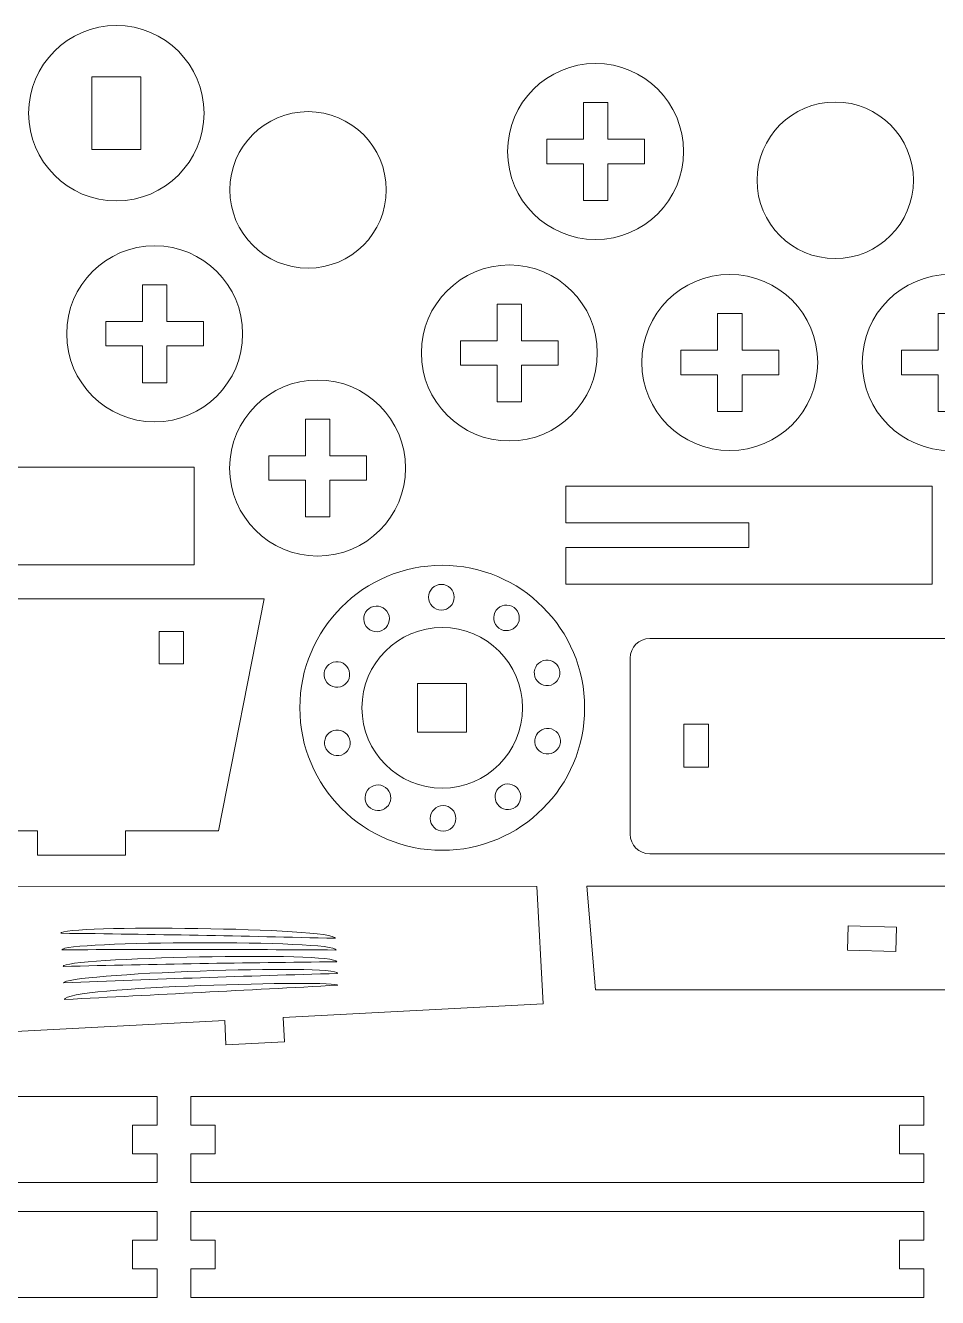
# Model space of a CAD drawing. Header units: centimetres. Extents: x -89 to 134, y -61 to -11.
# Drawn here: x 111.76 to 121.28, y -61.25 to -47.99 of the extents above; entities that cross this region are included whole.
import ezdxf

# ---------------------------------------------------------------- set-up
doc = ezdxf.new("R2010")
doc.units = ezdxf.units.CM
doc.header["$MEASUREMENT"] = 0
doc.layers.add('Camada 1', color=7, linetype='Continuous')

msp = doc.modelspace()

# ---------------------------------------------------------------- linework, layer by layer
at = {"layer": 'Camada 1', "lineweight": 9}
for points, knots in [([(112.71139, -47.99035), (113.21659, -47.99035), (113.62614, -48.3999), (113.62614, -48.9051), (113.62614, -48.9051), (113.62614, -49.4103), (113.21659, -49.81985), (112.71139, -49.81985), (112.71139, -49.81985), (112.20619, -49.81985), (111.79664, -49.4103), (111.79664, -48.9051), (111.79664, -48.9051), (111.79664, -48.3999), (112.20619, -47.99035), (112.71139, -47.99035)], [0, 0, 0, 0, 0.2, 0.2, 0.2, 0.2, 0.4, 0.4, 0.4, 0.4, 0.6, 0.6, 0.6, 0.6, 1, 1, 1, 1]), ([(117.71139, -48.38721), (118.21833, -48.38721), (118.62928, -48.79816), (118.62928, -49.3051), (118.62928, -49.3051), (118.62928, -49.81204), (118.21833, -50.22299), (117.71139, -50.22299), (117.71139, -50.22299), (117.20445, -50.22299), (116.7935, -49.81204), (116.7935, -49.3051), (116.7935, -49.3051), (116.7935, -48.79816), (117.20445, -48.38721), (117.71139, -48.38721)], [0, 0, 0, 0, 0.2, 0.2, 0.2, 0.2, 0.4, 0.4, 0.4, 0.4, 0.6, 0.6, 0.6, 0.6, 1, 1, 1, 1]), ([(112.45641, -49.28529), (112.45641, -49.28529), (112.45641, -48.52491), (112.45641, -48.52491), (112.45641, -48.52491), (112.45641, -48.52491), (112.96635, -48.52491), (112.96635, -48.52491), (112.96635, -48.52491), (112.96635, -48.52491), (112.96635, -49.28529), (112.96635, -49.28529), (112.96635, -49.28529), (112.96635, -49.28529), (112.45641, -49.28529), (112.45641, -49.28529)], [0, 0, 0, 0, 0.2, 0.2, 0.2, 0.2, 0.4, 0.4, 0.4, 0.4, 0.6, 0.6, 0.6, 0.6, 1, 1, 1, 1]), ([(118.22133, -49.17761), (118.22133, -49.17761), (118.22133, -49.43258), (118.22133, -49.43258), (118.22133, -49.43258), (118.22133, -49.43258), (117.83888, -49.43258), (117.83888, -49.43258), (117.83888, -49.43258), (117.83888, -49.43258), (117.83888, -49.81503), (117.83888, -49.81503), (117.83888, -49.81503), (117.83888, -49.81503), (117.58391, -49.81503), (117.58391, -49.81503), (117.58391, -49.81503), (117.58391, -49.81503), (117.58391, -49.43258), (117.58391, -49.43258), (117.58391, -49.43258), (117.58391, -49.43258), (117.20146, -49.43258), (117.20146, -49.43258), (117.20146, -49.43258), (117.20146, -49.43258), (117.20146, -49.17761), (117.20146, -49.17761), (117.20146, -49.17761), (117.20146, -49.17761), (117.58391, -49.17761), (117.58391, -49.17761), (117.58391, -49.17761), (117.58391, -49.17761), (117.58391, -48.79516), (117.58391, -48.79516), (117.58391, -48.79516), (117.58391, -48.79516), (117.83888, -48.79516), (117.83888, -48.79516), (117.83888, -48.79516), (117.83888, -48.79516), (117.83888, -49.17761), (117.83888, -49.17761), (117.83888, -49.17761), (117.83888, -49.17761), (118.22133, -49.17761), (118.22133, -49.17761)], [0, 0, 0, 0, 0.07692308, 0.07692308, 0.07692308, 0.07692308, 0.15384615, 0.15384615, 0.15384615, 0.15384615, 0.23076923, 0.23076923, 0.23076923, 0.23076923, 0.30769231, 0.30769231, 0.30769231, 0.30769231, 0.38461538, 0.38461538, 0.38461538, 0.38461538, 0.46153846, 0.46153846, 0.46153846, 0.46153846, 0.53846154, 0.53846154, 0.53846154, 0.53846154, 0.61538462, 0.61538462, 0.61538462, 0.61538462, 0.69230769, 0.69230769, 0.69230769, 0.69230769, 0.76923077, 0.76923077, 0.76923077, 0.76923077, 0.84615385, 0.84615385, 0.84615385, 0.84615385, 1, 1, 1, 1]), ([(120.21139, -48.7892), (119.76078, -48.7892), (119.39549, -49.15449), (119.39549, -49.60509), (119.39549, -49.60509), (119.39549, -50.0557), (119.76078, -50.42099), (120.21139, -50.42099), (120.21139, -50.42099), (120.662, -50.421), (121.02729, -50.05571), (121.02729, -49.6051), (121.02729, -49.6051), (121.02729, -49.15449), (120.662, -48.7892), (120.21139, -48.7892)], [0, 0, 0, 0, 0.2, 0.2, 0.2, 0.2, 0.4, 0.4, 0.4, 0.4, 0.6, 0.6, 0.6, 0.6, 1, 1, 1, 1]), ([(114.71139, -48.8892), (114.26078, -48.8892), (113.89549, -49.25449), (113.89549, -49.70509), (113.89549, -49.70509), (113.89549, -50.1557), (114.26078, -50.52099), (114.71139, -50.521), (114.71139, -50.521), (115.162, -50.521), (115.52729, -50.15571), (115.52729, -49.7051), (115.52729, -49.7051), (115.52729, -49.25449), (115.162, -48.8892), (114.71139, -48.8892)], [0, 0, 0, 0, 0.2, 0.2, 0.2, 0.2, 0.4, 0.4, 0.4, 0.4, 0.6, 0.6, 0.6, 0.6, 1, 1, 1, 1]), ([(113.11139, -50.28721), (113.61833, -50.28721), (114.02928, -50.69816), (114.02928, -51.2051), (114.02928, -51.2051), (114.02928, -51.71204), (113.61833, -52.12299), (113.11139, -52.12299), (113.11139, -52.12299), (112.60445, -52.12299), (112.1935, -51.71204), (112.1935, -51.2051), (112.1935, -51.2051), (112.1935, -50.69816), (112.60445, -50.28721), (113.11139, -50.28721)], [0, 0, 0, 0, 0.2, 0.2, 0.2, 0.2, 0.4, 0.4, 0.4, 0.4, 0.6, 0.6, 0.6, 0.6, 1, 1, 1, 1]), ([(116.81139, -50.48721), (117.31833, -50.48721), (117.72928, -50.89816), (117.72928, -51.4051), (117.72928, -51.4051), (117.72928, -51.91204), (117.31833, -52.32299), (116.81139, -52.32299), (116.81139, -52.32299), (116.30445, -52.32299), (115.8935, -51.91204), (115.8935, -51.4051), (115.8935, -51.4051), (115.8935, -50.89816), (116.30445, -50.48721), (116.81139, -50.48721)], [0, 0, 0, 0, 0.2, 0.2, 0.2, 0.2, 0.4, 0.4, 0.4, 0.4, 0.6, 0.6, 0.6, 0.6, 1, 1, 1, 1]), ([(119.11139, -50.58721), (119.61833, -50.58721), (120.02928, -50.99816), (120.02928, -51.5051), (120.02928, -51.5051), (120.02928, -52.01204), (119.61833, -52.42299), (119.11139, -52.42299), (119.11139, -52.42299), (118.60445, -52.42299), (118.1935, -52.01204), (118.1935, -51.5051), (118.1935, -51.5051), (118.1935, -50.99816), (118.60445, -50.58721), (119.11139, -50.58721)], [0, 0, 0, 0, 0.2, 0.2, 0.2, 0.2, 0.4, 0.4, 0.4, 0.4, 0.6, 0.6, 0.6, 0.6, 1, 1, 1, 1]), ([(121.41139, -50.58721), (121.91833, -50.58721), (122.32928, -50.99816), (122.32928, -51.5051), (122.32928, -51.5051), (122.32928, -52.01204), (121.91833, -52.42299), (121.41139, -52.42299), (121.41139, -52.42299), (120.90445, -52.42299), (120.4935, -52.01204), (120.4935, -51.5051), (120.4935, -51.5051), (120.4935, -50.99816), (120.90445, -50.58721), (121.41139, -50.58721)], [0, 0, 0, 0, 0.2, 0.2, 0.2, 0.2, 0.4, 0.4, 0.4, 0.4, 0.6, 0.6, 0.6, 0.6, 1, 1, 1, 1]), ([(113.62133, -51.07761), (113.62133, -51.07761), (113.62133, -51.33258), (113.62133, -51.33258), (113.62133, -51.33258), (113.62133, -51.33258), (113.23888, -51.33258), (113.23888, -51.33258), (113.23888, -51.33258), (113.23888, -51.33258), (113.23888, -51.71503), (113.23888, -51.71503), (113.23888, -51.71503), (113.23888, -51.71503), (112.98391, -51.71503), (112.98391, -51.71503), (112.98391, -51.71503), (112.98391, -51.71503), (112.98391, -51.33258), (112.98391, -51.33258), (112.98391, -51.33258), (112.98391, -51.33258), (112.60146, -51.33258), (112.60146, -51.33258), (112.60146, -51.33258), (112.60146, -51.33258), (112.60146, -51.07761), (112.60146, -51.07761), (112.60146, -51.07761), (112.60146, -51.07761), (112.98391, -51.07761), (112.98391, -51.07761), (112.98391, -51.07761), (112.98391, -51.07761), (112.98391, -50.69516), (112.98391, -50.69516), (112.98391, -50.69516), (112.98391, -50.69516), (113.23888, -50.69516), (113.23888, -50.69516), (113.23888, -50.69516), (113.23888, -50.69516), (113.23888, -51.07761), (113.23888, -51.07761), (113.23888, -51.07761), (113.23888, -51.07761), (113.62133, -51.07761), (113.62133, -51.07761)], [0, 0, 0, 0, 0.07692308, 0.07692308, 0.07692308, 0.07692308, 0.15384615, 0.15384615, 0.15384615, 0.15384615, 0.23076923, 0.23076923, 0.23076923, 0.23076923, 0.30769231, 0.30769231, 0.30769231, 0.30769231, 0.38461538, 0.38461538, 0.38461538, 0.38461538, 0.46153846, 0.46153846, 0.46153846, 0.46153846, 0.53846154, 0.53846154, 0.53846154, 0.53846154, 0.61538462, 0.61538462, 0.61538462, 0.61538462, 0.69230769, 0.69230769, 0.69230769, 0.69230769, 0.76923077, 0.76923077, 0.76923077, 0.76923077, 0.84615385, 0.84615385, 0.84615385, 0.84615385, 1, 1, 1, 1]), ([(117.32133, -51.27761), (117.32133, -51.27761), (117.32133, -51.53258), (117.32133, -51.53258), (117.32133, -51.53258), (117.32133, -51.53258), (116.93888, -51.53258), (116.93888, -51.53258), (116.93888, -51.53258), (116.93888, -51.53258), (116.93888, -51.91503), (116.93888, -51.91503), (116.93888, -51.91503), (116.93888, -51.91503), (116.68391, -51.91503), (116.68391, -51.91503), (116.68391, -51.91503), (116.68391, -51.91503), (116.68391, -51.53258), (116.68391, -51.53258), (116.68391, -51.53258), (116.68391, -51.53258), (116.30146, -51.53258), (116.30146, -51.53258), (116.30146, -51.53258), (116.30146, -51.53258), (116.30146, -51.27761), (116.30146, -51.27761), (116.30146, -51.27761), (116.30146, -51.27761), (116.68391, -51.27761), (116.68391, -51.27761), (116.68391, -51.27761), (116.68391, -51.27761), (116.68391, -50.89516), (116.68391, -50.89516), (116.68391, -50.89516), (116.68391, -50.89516), (116.93888, -50.89516), (116.93888, -50.89516), (116.93888, -50.89516), (116.93888, -50.89516), (116.93888, -51.27761), (116.93888, -51.27761), (116.93888, -51.27761), (116.93888, -51.27761), (117.32133, -51.27761), (117.32133, -51.27761)], [0, 0, 0, 0, 0.07692308, 0.07692308, 0.07692308, 0.07692308, 0.15384615, 0.15384615, 0.15384615, 0.15384615, 0.23076923, 0.23076923, 0.23076923, 0.23076923, 0.30769231, 0.30769231, 0.30769231, 0.30769231, 0.38461538, 0.38461538, 0.38461538, 0.38461538, 0.46153846, 0.46153846, 0.46153846, 0.46153846, 0.53846154, 0.53846154, 0.53846154, 0.53846154, 0.61538462, 0.61538462, 0.61538462, 0.61538462, 0.69230769, 0.69230769, 0.69230769, 0.69230769, 0.76923077, 0.76923077, 0.76923077, 0.76923077, 0.84615385, 0.84615385, 0.84615385, 0.84615385, 1, 1, 1, 1]), ([(119.62133, -51.37761), (119.62133, -51.37761), (119.62133, -51.63258), (119.62133, -51.63258), (119.62133, -51.63258), (119.62133, -51.63258), (119.23888, -51.63258), (119.23888, -51.63258), (119.23888, -51.63258), (119.23888, -51.63258), (119.23888, -52.01503), (119.23888, -52.01503), (119.23888, -52.01503), (119.23888, -52.01503), (118.98391, -52.01503), (118.98391, -52.01503), (118.98391, -52.01503), (118.98391, -52.01503), (118.98391, -51.63258), (118.98391, -51.63258), (118.98391, -51.63258), (118.98391, -51.63258), (118.60146, -51.63258), (118.60146, -51.63258), (118.60146, -51.63258), (118.60146, -51.63258), (118.60146, -51.37761), (118.60146, -51.37761), (118.60146, -51.37761), (118.60146, -51.37761), (118.98391, -51.37761), (118.98391, -51.37761), (118.98391, -51.37761), (118.98391, -51.37761), (118.98391, -50.99516), (118.98391, -50.99516), (118.98391, -50.99516), (118.98391, -50.99516), (119.23888, -50.99516), (119.23888, -50.99516), (119.23888, -50.99516), (119.23888, -50.99516), (119.23888, -51.37761), (119.23888, -51.37761), (119.23888, -51.37761), (119.23888, -51.37761), (119.62133, -51.37761), (119.62133, -51.37761)], [0, 0, 0, 0, 0.07692308, 0.07692308, 0.07692308, 0.07692308, 0.15384615, 0.15384615, 0.15384615, 0.15384615, 0.23076923, 0.23076923, 0.23076923, 0.23076923, 0.30769231, 0.30769231, 0.30769231, 0.30769231, 0.38461538, 0.38461538, 0.38461538, 0.38461538, 0.46153846, 0.46153846, 0.46153846, 0.46153846, 0.53846154, 0.53846154, 0.53846154, 0.53846154, 0.61538462, 0.61538462, 0.61538462, 0.61538462, 0.69230769, 0.69230769, 0.69230769, 0.69230769, 0.76923077, 0.76923077, 0.76923077, 0.76923077, 0.84615385, 0.84615385, 0.84615385, 0.84615385, 1, 1, 1, 1]), ([(121.92133, -51.37761), (121.92133, -51.37761), (121.92133, -51.63258), (121.92133, -51.63258), (121.92133, -51.63258), (121.92133, -51.63258), (121.53888, -51.63258), (121.53888, -51.63258), (121.53888, -51.63258), (121.53888, -51.63258), (121.53888, -52.01503), (121.53888, -52.01503), (121.53888, -52.01503), (121.53888, -52.01503), (121.28391, -52.01503), (121.28391, -52.01503), (121.28391, -52.01503), (121.28391, -52.01503), (121.28391, -51.63258), (121.28391, -51.63258), (121.28391, -51.63258), (121.28391, -51.63258), (120.90146, -51.63258), (120.90146, -51.63258), (120.90146, -51.63258), (120.90146, -51.63258), (120.90146, -51.37761), (120.90146, -51.37761), (120.90146, -51.37761), (120.90146, -51.37761), (121.28391, -51.37761), (121.28391, -51.37761), (121.28391, -51.37761), (121.28391, -51.37761), (121.28391, -50.99516), (121.28391, -50.99516), (121.28391, -50.99516), (121.28391, -50.99516), (121.53888, -50.99516), (121.53888, -50.99516), (121.53888, -50.99516), (121.53888, -50.99516), (121.53888, -51.37761), (121.53888, -51.37761), (121.53888, -51.37761), (121.53888, -51.37761), (121.92133, -51.37761), (121.92133, -51.37761)], [0, 0, 0, 0, 0.07692308, 0.07692308, 0.07692308, 0.07692308, 0.15384615, 0.15384615, 0.15384615, 0.15384615, 0.23076923, 0.23076923, 0.23076923, 0.23076923, 0.30769231, 0.30769231, 0.30769231, 0.30769231, 0.38461538, 0.38461538, 0.38461538, 0.38461538, 0.46153846, 0.46153846, 0.46153846, 0.46153846, 0.53846154, 0.53846154, 0.53846154, 0.53846154, 0.61538462, 0.61538462, 0.61538462, 0.61538462, 0.69230769, 0.69230769, 0.69230769, 0.69230769, 0.76923077, 0.76923077, 0.76923077, 0.76923077, 0.84615385, 0.84615385, 0.84615385, 0.84615385, 1, 1, 1, 1]), ([(114.81139, -51.68721), (115.31833, -51.68721), (115.72928, -52.09816), (115.72928, -52.6051), (115.72928, -52.6051), (115.72928, -53.11204), (115.31833, -53.52299), (114.81139, -53.52299), (114.81139, -53.52299), (114.30445, -53.52299), (113.8935, -53.11204), (113.8935, -52.6051), (113.8935, -52.6051), (113.8935, -52.09816), (114.30445, -51.68721), (114.81139, -51.68721)], [0, 0, 0, 0, 0.2, 0.2, 0.2, 0.2, 0.4, 0.4, 0.4, 0.4, 0.6, 0.6, 0.6, 0.6, 1, 1, 1, 1]), ([(115.32133, -52.47761), (115.32133, -52.47761), (115.32133, -52.73258), (115.32133, -52.73258), (115.32133, -52.73258), (115.32133, -52.73258), (114.93888, -52.73258), (114.93888, -52.73258), (114.93888, -52.73258), (114.93888, -52.73258), (114.93888, -53.11503), (114.93888, -53.11503), (114.93888, -53.11503), (114.93888, -53.11503), (114.68391, -53.11503), (114.68391, -53.11503), (114.68391, -53.11503), (114.68391, -53.11503), (114.68391, -52.73258), (114.68391, -52.73258), (114.68391, -52.73258), (114.68391, -52.73258), (114.30146, -52.73258), (114.30146, -52.73258), (114.30146, -52.73258), (114.30146, -52.73258), (114.30146, -52.47761), (114.30146, -52.47761), (114.30146, -52.47761), (114.30146, -52.47761), (114.68391, -52.47761), (114.68391, -52.47761), (114.68391, -52.47761), (114.68391, -52.47761), (114.68391, -52.09516), (114.68391, -52.09516), (114.68391, -52.09516), (114.68391, -52.09516), (114.93888, -52.09516), (114.93888, -52.09516), (114.93888, -52.09516), (114.93888, -52.09516), (114.93888, -52.47761), (114.93888, -52.47761), (114.93888, -52.47761), (114.93888, -52.47761), (115.32133, -52.47761), (115.32133, -52.47761)], [0, 0, 0, 0, 0.07692308, 0.07692308, 0.07692308, 0.07692308, 0.15384615, 0.15384615, 0.15384615, 0.15384615, 0.23076923, 0.23076923, 0.23076923, 0.23076923, 0.30769231, 0.30769231, 0.30769231, 0.30769231, 0.38461538, 0.38461538, 0.38461538, 0.38461538, 0.46153846, 0.46153846, 0.46153846, 0.46153846, 0.53846154, 0.53846154, 0.53846154, 0.53846154, 0.61538462, 0.61538462, 0.61538462, 0.61538462, 0.69230769, 0.69230769, 0.69230769, 0.69230769, 0.76923077, 0.76923077, 0.76923077, 0.76923077, 0.84615385, 0.84615385, 0.84615385, 0.84615385, 1, 1, 1, 1]), ([(113.52366, -52.59516), (113.52366, -52.59516), (113.52366, -53.61503), (113.52366, -53.61503), (113.52366, -53.61503), (113.52366, -53.61503), (109.69913, -53.61503), (109.69913, -53.61503), (109.69913, -53.61503), (109.69913, -53.61503), (109.69913, -53.23257), (109.69913, -53.23257), (109.69913, -53.23257), (109.69913, -53.23257), (111.61139, -53.23257), (111.61139, -53.23257), (111.61139, -53.23257), (111.61139, -53.23257), (111.61139, -52.97761), (111.61139, -52.97761), (111.61139, -52.97761), (111.61139, -52.97761), (109.69913, -52.97761), (109.69913, -52.97761), (109.69913, -52.97761), (109.69913, -52.97761), (109.69913, -52.59516), (109.69913, -52.59516), (109.69913, -52.59516), (109.69913, -52.59516), (113.52366, -52.59516), (113.52366, -52.59516)], [0, 0, 0, 0, 0.11111111, 0.11111111, 0.11111111, 0.11111111, 0.22222222, 0.22222222, 0.22222222, 0.22222222, 0.33333333, 0.33333333, 0.33333333, 0.33333333, 0.44444444, 0.44444444, 0.44444444, 0.44444444, 0.55555556, 0.55555556, 0.55555556, 0.55555556, 0.66666667, 0.66666667, 0.66666667, 0.66666667, 0.77777778, 0.77777778, 0.77777778, 0.77777778, 1, 1, 1, 1]), ([(121.22366, -52.79516), (121.22366, -52.79516), (121.22366, -53.81503), (121.22366, -53.81503), (121.22366, -53.81503), (121.22366, -53.81503), (117.39913, -53.81503), (117.39913, -53.81503), (117.39913, -53.81503), (117.39913, -53.81503), (117.39913, -53.43257), (117.39913, -53.43257), (117.39913, -53.43257), (117.39913, -53.43257), (119.31139, -53.43257), (119.31139, -53.43257), (119.31139, -53.43257), (119.31139, -53.43257), (119.31139, -53.17761), (119.31139, -53.17761), (119.31139, -53.17761), (119.31139, -53.17761), (117.39913, -53.17761), (117.39913, -53.17761), (117.39913, -53.17761), (117.39913, -53.17761), (117.39913, -52.79516), (117.39913, -52.79516), (117.39913, -52.79516), (117.39913, -52.79516), (121.22366, -52.79516), (121.22366, -52.79516)], [0, 0, 0, 0, 0.11111111, 0.11111111, 0.11111111, 0.11111111, 0.22222222, 0.22222222, 0.22222222, 0.22222222, 0.33333333, 0.33333333, 0.33333333, 0.33333333, 0.44444444, 0.44444444, 0.44444444, 0.44444444, 0.55555556, 0.55555556, 0.55555556, 0.55555556, 0.66666667, 0.66666667, 0.66666667, 0.66666667, 0.77777778, 0.77777778, 0.77777778, 0.77777778, 1, 1, 1, 1]), ([(116.11139, -53.61945), (116.93189, -53.61945), (117.59704, -54.2846), (117.59704, -55.1051), (117.59704, -55.1051), (117.59704, -55.9256), (116.93189, -56.59075), (116.11139, -56.59075), (116.11139, -56.59075), (115.29089, -56.59075), (114.62574, -55.9256), (114.62574, -55.1051), (114.62574, -55.1051), (114.62574, -54.2846), (115.29089, -53.61945), (116.11139, -53.61945)], [0, 0, 0, 0, 0.2, 0.2, 0.2, 0.2, 0.4, 0.4, 0.4, 0.4, 0.6, 0.6, 0.6, 0.6, 1, 1, 1, 1]), ([(111.88855, -56.64216), (111.88855, -56.64216), (111.88855, -56.38719), (111.88855, -56.38719), (111.88855, -56.38719), (111.88855, -56.38719), (110.9686, -56.38719), (110.9686, -56.38719), (110.9686, -56.38719), (110.9686, -56.38719), (110.9686, -53.96804), (110.9686, -53.96804), (110.9686, -53.96804), (110.9686, -53.96804), (114.25419, -53.96804), (114.25419, -53.96804), (114.25419, -53.96804), (114.25419, -53.96804), (113.77857, -56.38719), (113.77857, -56.38719), (113.77857, -56.38719), (113.77857, -56.38719), (112.80849, -56.38719), (112.80849, -56.38719), (112.80849, -56.38719), (112.80849, -56.38719), (112.80849, -56.64216), (112.80849, -56.64216), (112.80849, -56.64216), (112.80849, -56.64216), (111.88855, -56.64216), (111.88855, -56.64216)], [0, 0, 0, 0, 0.11111111, 0.11111111, 0.11111111, 0.11111111, 0.22222222, 0.22222222, 0.22222222, 0.22222222, 0.33333333, 0.33333333, 0.33333333, 0.33333333, 0.44444444, 0.44444444, 0.44444444, 0.44444444, 0.55555556, 0.55555556, 0.55555556, 0.55555556, 0.66666667, 0.66666667, 0.66666667, 0.66666667, 0.77777778, 0.77777778, 0.77777778, 0.77777778, 1, 1, 1, 1]), ([(113.158, -54.64795), (113.158, -54.64795), (113.41298, -54.64795), (113.41298, -54.64795), (113.41298, -54.64795), (113.41298, -54.64795), (113.41298, -54.30799), (113.41298, -54.30799), (113.41298, -54.30799), (113.41298, -54.30799), (113.158, -54.30799), (113.158, -54.30799), (113.158, -54.30799), (113.158, -54.30799), (113.158, -54.64795), (113.158, -54.64795)], [0, 0, 0, 0, 0.2, 0.2, 0.2, 0.2, 0.4, 0.4, 0.4, 0.4, 0.6, 0.6, 0.6, 0.6, 1, 1, 1, 1]), ([(118.27562, -56.62696), (118.27562, -56.62696), (121.94717, -56.62696), (121.94717, -56.62696), (121.94717, -56.62696), (122.05996, -56.62696), (122.15115, -56.53635), (122.15115, -56.42299), (122.15115, -56.42299), (122.15115, -56.42299), (122.15115, -54.58722), (122.15115, -54.58722), (122.15115, -54.58722), (122.15115, -54.47383), (122.05996, -54.38324), (121.94717, -54.38324), (121.94717, -54.38324), (121.94717, -54.38324), (118.27562, -54.38324), (118.27562, -54.38324), (118.27562, -54.38324), (118.16283, -54.38324), (118.07164, -54.47384), (118.07164, -54.58722), (118.07164, -54.58722), (118.07164, -54.58722), (118.07164, -56.42299), (118.07164, -56.42299), (118.07164, -56.42299), (118.07164, -56.53639), (118.16285, -56.62696), (118.27562, -56.62696)], [0, 0, 0, 0, 0.11111111, 0.11111111, 0.11111111, 0.11111111, 0.22222222, 0.22222222, 0.22222222, 0.22222222, 0.33333333, 0.33333333, 0.33333333, 0.33333333, 0.44444444, 0.44444444, 0.44444444, 0.44444444, 0.55555556, 0.55555556, 0.55555556, 0.55555556, 0.66666667, 0.66666667, 0.66666667, 0.66666667, 0.77777778, 0.77777778, 0.77777778, 0.77777778, 1, 1, 1, 1]), ([(116.36483, -54.85013), (116.36483, -54.85013), (116.36483, -55.36007), (116.36483, -55.36007), (116.36483, -55.36007), (116.36483, -55.36007), (115.85489, -55.36007), (115.85489, -55.36007), (115.85489, -55.36007), (115.85489, -55.36007), (115.85489, -54.85013), (115.85489, -54.85013), (115.85489, -54.85013), (115.85489, -54.85013), (116.36483, -54.85013), (116.36483, -54.85013)], [0, 0, 0, 0, 0.2, 0.2, 0.2, 0.2, 0.4, 0.4, 0.4, 0.4, 0.6, 0.6, 0.6, 0.6, 1, 1, 1, 1]), ([(118.63351, -55.72441), (118.63351, -55.72441), (118.63352, -55.27493), (118.63352, -55.27493), (118.63352, -55.27493), (118.63352, -55.27493), (118.88846, -55.27493), (118.88846, -55.27493), (118.88846, -55.27493), (118.88846, -55.27493), (118.88846, -55.72441), (118.88846, -55.72441), (118.88846, -55.72441), (118.88846, -55.72441), (118.63351, -55.72441), (118.63351, -55.72441)], [0, 0, 0, 0, 0.2, 0.2, 0.2, 0.2, 0.4, 0.4, 0.4, 0.4, 0.6, 0.6, 0.6, 0.6, 1, 1, 1, 1]), ([(113.85509, -58.62026), (113.85509, -58.62026), (113.84176, -58.36563), (113.84176, -58.36563), (113.84176, -58.36563), (113.84176, -58.36563), (111.52573, -58.48701), (111.52573, -58.48701), (111.52573, -58.48701), (111.52573, -58.48701), (111.44592, -56.96401), (111.44592, -56.96401), (111.44592, -56.96401), (111.44592, -56.96401), (117.09946, -56.96939), (117.09946, -56.96939), (117.09946, -56.96939), (117.09946, -56.96939), (117.16351, -58.19156), (117.16351, -58.19156), (117.16351, -58.19156), (117.16351, -58.19156), (114.45285, -58.33362), (114.45285, -58.33362), (114.45285, -58.33362), (114.45285, -58.33362), (114.46619, -58.58825), (114.46619, -58.58825), (114.46619, -58.58825), (114.46619, -58.58825), (113.85509, -58.62026), (113.85509, -58.62026)], [0, 0, 0, 0, 0.11111111, 0.11111111, 0.11111111, 0.11111111, 0.22222222, 0.22222222, 0.22222222, 0.22222222, 0.33333333, 0.33333333, 0.33333333, 0.33333333, 0.44444444, 0.44444444, 0.44444444, 0.44444444, 0.55555556, 0.55555556, 0.55555556, 0.55555556, 0.66666667, 0.66666667, 0.66666667, 0.66666667, 0.77777778, 0.77777778, 0.77777778, 0.77777778, 1, 1, 1, 1]), ([(123.37286, -58.04541), (123.37286, -58.04541), (123.40296, -56.96479), (123.40296, -56.96479), (123.40296, -56.96479), (123.40296, -56.96479), (117.61982, -56.96478), (117.61982, -56.96478), (117.61982, -56.96478), (117.61982, -56.96478), (117.71096, -58.04541), (117.71096, -58.04541), (117.71096, -58.04541), (117.71096, -58.04541), (123.37286, -58.04541), (123.37286, -58.04541)], [0, 0, 0, 0, 0.2, 0.2, 0.2, 0.2, 0.4, 0.4, 0.4, 0.4, 0.6, 0.6, 0.6, 0.6, 1, 1, 1, 1]), ([(120.85208, -57.39229), (120.85208, -57.39229), (120.34526, -57.37821), (120.34526, -57.37821), (120.34526, -57.37821), (120.34526, -57.37821), (120.33818, -57.63309), (120.33818, -57.63309), (120.33818, -57.63309), (120.33818, -57.63309), (120.84501, -57.64716), (120.84501, -57.64716), (120.84501, -57.64716), (120.84501, -57.64716), (120.85208, -57.39229), (120.85208, -57.39229)], [0, 0, 0, 0, 0.2, 0.2, 0.2, 0.2, 0.4, 0.4, 0.4, 0.4, 0.6, 0.6, 0.6, 0.6, 1, 1, 1, 1]), ([(113.13593, -59.15626), (113.13593, -59.15626), (113.13593, -59.45548), (113.13593, -59.45548), (113.13593, -59.45548), (113.13593, -59.45548), (112.88096, -59.45548), (112.88096, -59.45548), (112.88096, -59.45548), (112.88096, -59.45548), (112.88096, -59.7547), (112.88096, -59.7547), (112.88096, -59.7547), (112.88096, -59.7547), (113.13593, -59.7547), (113.13593, -59.7547), (113.13593, -59.7547), (113.13593, -59.7547), (113.13593, -60.05393), (113.13593, -60.05393), (113.13593, -60.05393), (113.13593, -60.05393), (105.48686, -60.05393), (105.48686, -60.05393), (105.48686, -60.05393), (105.48686, -60.05393), (105.48686, -59.7547), (105.48686, -59.7547), (105.48686, -59.7547), (105.48686, -59.7547), (105.74184, -59.7547), (105.74184, -59.7547), (105.74184, -59.7547), (105.74184, -59.7547), (105.74184, -59.45548), (105.74184, -59.45548), (105.74184, -59.45548), (105.74184, -59.45548), (105.48686, -59.45548), (105.48686, -59.45548), (105.48686, -59.45548), (105.48686, -59.45548), (105.48686, -59.15626), (105.48686, -59.15626), (105.48686, -59.15626), (105.48686, -59.15626), (113.13593, -59.15626), (113.13593, -59.15626)], [0, 0, 0, 0, 0.07692308, 0.07692308, 0.07692308, 0.07692308, 0.15384615, 0.15384615, 0.15384615, 0.15384615, 0.23076923, 0.23076923, 0.23076923, 0.23076923, 0.30769231, 0.30769231, 0.30769231, 0.30769231, 0.38461538, 0.38461538, 0.38461538, 0.38461538, 0.46153846, 0.46153846, 0.46153846, 0.46153846, 0.53846154, 0.53846154, 0.53846154, 0.53846154, 0.61538462, 0.61538462, 0.61538462, 0.61538462, 0.69230769, 0.69230769, 0.69230769, 0.69230769, 0.76923077, 0.76923077, 0.76923077, 0.76923077, 0.84615385, 0.84615385, 0.84615385, 0.84615385, 1, 1, 1, 1]), ([(113.48685, -60.05393), (113.48685, -60.05393), (113.48685, -59.75471), (113.48685, -59.75471), (113.48685, -59.75471), (113.48685, -59.75471), (113.74182, -59.75471), (113.74182, -59.75471), (113.74182, -59.75471), (113.74182, -59.75471), (113.74182, -59.45549), (113.74182, -59.45549), (113.74182, -59.45549), (113.74182, -59.45549), (113.48685, -59.45549), (113.48685, -59.45549), (113.48685, -59.45549), (113.48685, -59.45549), (113.48685, -59.15626), (113.48685, -59.15626), (113.48685, -59.15626), (113.48685, -59.15626), (121.13592, -59.15626), (121.13592, -59.15626), (121.13592, -59.15626), (121.13592, -59.15626), (121.13592, -59.45549), (121.13592, -59.45549), (121.13592, -59.45549), (121.13592, -59.45549), (120.88094, -59.45549), (120.88094, -59.45549), (120.88094, -59.45549), (120.88094, -59.45549), (120.88094, -59.75471), (120.88094, -59.75471), (120.88094, -59.75471), (120.88094, -59.75471), (121.13592, -59.75471), (121.13592, -59.75471), (121.13592, -59.75471), (121.13592, -59.75471), (121.13592, -60.05393), (121.13592, -60.05393), (121.13592, -60.05393), (121.13592, -60.05393), (113.48685, -60.05393), (113.48685, -60.05393)], [0, 0, 0, 0, 0.07692308, 0.07692308, 0.07692308, 0.07692308, 0.15384615, 0.15384615, 0.15384615, 0.15384615, 0.23076923, 0.23076923, 0.23076923, 0.23076923, 0.30769231, 0.30769231, 0.30769231, 0.30769231, 0.38461538, 0.38461538, 0.38461538, 0.38461538, 0.46153846, 0.46153846, 0.46153846, 0.46153846, 0.53846154, 0.53846154, 0.53846154, 0.53846154, 0.61538462, 0.61538462, 0.61538462, 0.61538462, 0.69230769, 0.69230769, 0.69230769, 0.69230769, 0.76923077, 0.76923077, 0.76923077, 0.76923077, 0.84615385, 0.84615385, 0.84615385, 0.84615385, 1, 1, 1, 1]), ([(113.13593, -60.35626), (113.13593, -60.35626), (113.13593, -60.65548), (113.13593, -60.65548), (113.13593, -60.65548), (113.13593, -60.65548), (112.88096, -60.65548), (112.88096, -60.65548), (112.88096, -60.65548), (112.88096, -60.65548), (112.88096, -60.9547), (112.88096, -60.9547), (112.88096, -60.9547), (112.88096, -60.9547), (113.13593, -60.9547), (113.13593, -60.9547), (113.13593, -60.9547), (113.13593, -60.9547), (113.13593, -61.25393), (113.13593, -61.25393), (113.13593, -61.25393), (113.13593, -61.25393), (105.48686, -61.25393), (105.48686, -61.25393), (105.48686, -61.25393), (105.48686, -61.25393), (105.48686, -60.9547), (105.48686, -60.9547), (105.48686, -60.9547), (105.48686, -60.9547), (105.74184, -60.9547), (105.74184, -60.9547), (105.74184, -60.9547), (105.74184, -60.9547), (105.74184, -60.65548), (105.74184, -60.65548), (105.74184, -60.65548), (105.74184, -60.65548), (105.48686, -60.65548), (105.48686, -60.65548), (105.48686, -60.65548), (105.48686, -60.65548), (105.48686, -60.35626), (105.48686, -60.35626), (105.48686, -60.35626), (105.48686, -60.35626), (113.13593, -60.35626), (113.13593, -60.35626)], [0, 0, 0, 0, 0.07692308, 0.07692308, 0.07692308, 0.07692308, 0.15384615, 0.15384615, 0.15384615, 0.15384615, 0.23076923, 0.23076923, 0.23076923, 0.23076923, 0.30769231, 0.30769231, 0.30769231, 0.30769231, 0.38461538, 0.38461538, 0.38461538, 0.38461538, 0.46153846, 0.46153846, 0.46153846, 0.46153846, 0.53846154, 0.53846154, 0.53846154, 0.53846154, 0.61538462, 0.61538462, 0.61538462, 0.61538462, 0.69230769, 0.69230769, 0.69230769, 0.69230769, 0.76923077, 0.76923077, 0.76923077, 0.76923077, 0.84615385, 0.84615385, 0.84615385, 0.84615385, 1, 1, 1, 1]), ([(121.13593, -60.35626), (121.13593, -60.35626), (121.13593, -60.65548), (121.13593, -60.65548), (121.13593, -60.65548), (121.13593, -60.65548), (120.88096, -60.65548), (120.88096, -60.65548), (120.88096, -60.65548), (120.88096, -60.65548), (120.88096, -60.9547), (120.88096, -60.9547), (120.88096, -60.9547), (120.88096, -60.9547), (121.13593, -60.9547), (121.13593, -60.9547), (121.13593, -60.9547), (121.13593, -60.9547), (121.13593, -61.25393), (121.13593, -61.25393), (121.13593, -61.25393), (121.13593, -61.25393), (113.48686, -61.25393), (113.48686, -61.25393), (113.48686, -61.25393), (113.48686, -61.25393), (113.48686, -60.9547), (113.48686, -60.9547), (113.48686, -60.9547), (113.48686, -60.9547), (113.74184, -60.9547), (113.74184, -60.9547), (113.74184, -60.9547), (113.74184, -60.9547), (113.74184, -60.65548), (113.74184, -60.65548), (113.74184, -60.65548), (113.74184, -60.65548), (113.48686, -60.65548), (113.48686, -60.65548), (113.48686, -60.65548), (113.48686, -60.65548), (113.48686, -60.35626), (113.48686, -60.35626), (113.48686, -60.35626), (113.48686, -60.35626), (121.13593, -60.35626), (121.13593, -60.35626)], [0, 0, 0, 0, 0.07692308, 0.07692308, 0.07692308, 0.07692308, 0.15384615, 0.15384615, 0.15384615, 0.15384615, 0.23076923, 0.23076923, 0.23076923, 0.23076923, 0.30769231, 0.30769231, 0.30769231, 0.30769231, 0.38461538, 0.38461538, 0.38461538, 0.38461538, 0.46153846, 0.46153846, 0.46153846, 0.46153846, 0.53846154, 0.53846154, 0.53846154, 0.53846154, 0.61538462, 0.61538462, 0.61538462, 0.61538462, 0.69230769, 0.69230769, 0.69230769, 0.69230769, 0.76923077, 0.76923077, 0.76923077, 0.76923077, 0.84615385, 0.84615385, 0.84615385, 0.84615385, 1, 1, 1, 1])]:
    msp.add_open_spline(points, degree=3, knots=knots, dxfattribs=at)
at = {"layer": 'Camada 1', "color": 140, "lineweight": 9}
for points, knots in [([(116.1024, -53.81824), (116.17627, -53.81824), (116.23615, -53.87812), (116.23615, -53.95199), (116.23615, -53.95199), (116.23615, -54.02586), (116.17627, -54.08574), (116.1024, -54.08574), (116.1024, -54.08574), (116.02853, -54.08574), (115.96865, -54.02586), (115.96865, -53.95199), (115.96865, -53.95199), (115.96865, -53.87812), (116.02853, -53.81824), (116.1024, -53.81824)], [0, 0, 0, 0, 0.2, 0.2, 0.2, 0.2, 0.4, 0.4, 0.4, 0.4, 0.6, 0.6, 0.6, 0.6, 1, 1, 1, 1]), ([(115.34772, -54.06929), (115.40748, -54.02587), (115.49112, -54.03912), (115.53454, -54.09888), (115.53454, -54.09888), (115.57796, -54.15864), (115.56471, -54.24228), (115.50495, -54.2857), (115.50495, -54.2857), (115.44519, -54.32912), (115.36155, -54.31588), (115.31813, -54.25611), (115.31813, -54.25611), (115.27471, -54.19635), (115.28796, -54.11271), (115.34772, -54.06929)], [0, 0, 0, 0, 0.2, 0.2, 0.2, 0.2, 0.4, 0.4, 0.4, 0.4, 0.6, 0.6, 0.6, 0.6, 1, 1, 1, 1]), ([(116.86051, -54.05872), (116.92029, -54.10214), (116.93351, -54.18577), (116.8901, -54.24556), (116.8901, -54.24556), (116.84669, -54.3053), (116.76306, -54.31854), (116.70328, -54.27514), (116.70328, -54.27514), (116.64352, -54.23172), (116.63027, -54.14807), (116.6737, -54.08833), (116.6737, -54.08833), (116.71711, -54.02855), (116.80075, -54.0153), (116.86051, -54.05872)], [0, 0, 0, 0, 0.2, 0.2, 0.2, 0.2, 0.4, 0.4, 0.4, 0.4, 0.6, 0.6, 0.6, 0.6, 1, 1, 1, 1]), ([(116.11139, -54.26759), (116.57393, -54.26759), (116.9489, -54.64256), (116.9489, -55.1051), (116.9489, -55.1051), (116.9489, -55.56764), (116.57393, -55.94261), (116.11139, -55.94261), (116.11139, -55.94261), (115.64885, -55.94261), (115.27388, -55.56764), (115.27388, -55.1051), (115.27388, -55.1051), (115.27388, -54.64256), (115.64885, -54.26759), (116.11139, -54.26759)], [0, 0, 0, 0, 0.2, 0.2, 0.2, 0.2, 0.4, 0.4, 0.4, 0.4, 0.6, 0.6, 0.6, 0.6, 1, 1, 1, 1]), ([(114.88473, -54.71599), (114.90756, -54.64573), (114.98301, -54.60729), (115.05327, -54.63011), (115.05327, -54.63011), (115.12352, -54.65294), (115.16196, -54.72839), (115.13914, -54.79865), (115.13914, -54.79865), (115.11631, -54.8689), (115.04086, -54.90735), (114.97061, -54.88452), (114.97061, -54.88452), (114.90035, -54.86169), (114.86191, -54.78624), (114.88473, -54.71599)], [0, 0, 0, 0, 0.2, 0.2, 0.2, 0.2, 0.4, 0.4, 0.4, 0.4, 0.6, 0.6, 0.6, 0.6, 1, 1, 1, 1]), ([(117.33249, -54.69888), (117.35533, -54.76915), (117.31687, -54.84458), (117.24661, -54.86743), (117.24661, -54.86743), (117.17637, -54.89025), (117.10093, -54.8518), (117.07808, -54.78155), (117.07808, -54.78155), (117.05525, -54.7113), (117.0937, -54.63583), (117.16395, -54.61303), (117.16395, -54.61303), (117.23421, -54.59019), (117.30966, -54.62863), (117.33249, -54.69888)], [0, 0, 0, 0, 0.2, 0.2, 0.2, 0.2, 0.4, 0.4, 0.4, 0.4, 0.6, 0.6, 0.6, 0.6, 1, 1, 1, 1]), ([(117.33805, -55.4942), (117.31523, -55.56448), (117.23977, -55.6029), (117.1695, -55.58009), (117.1695, -55.58009), (117.09926, -55.55726), (117.06083, -55.48181), (117.08364, -55.41155), (117.08364, -55.41155), (117.10646, -55.3413), (117.18192, -55.30284), (117.25216, -55.32568), (117.25216, -55.32568), (117.32243, -55.34851), (117.36087, -55.42395), (117.33805, -55.4942)], [0, 0, 0, 0, 0.2, 0.2, 0.2, 0.2, 0.4, 0.4, 0.4, 0.4, 0.6, 0.6, 0.6, 0.6, 1, 1, 1, 1]), ([(114.89029, -55.51132), (114.86746, -55.44106), (114.90591, -55.36561), (114.97616, -55.34277), (114.97616, -55.34277), (115.04641, -55.31995), (115.12186, -55.3584), (115.1447, -55.42865), (115.1447, -55.42865), (115.16752, -55.4989), (115.12908, -55.57436), (115.05883, -55.59718), (115.05883, -55.59718), (114.98857, -55.62001), (114.91312, -55.58156), (114.89029, -55.51132)], [0, 0, 0, 0, 0.2, 0.2, 0.2, 0.2, 0.4, 0.4, 0.4, 0.4, 0.6, 0.6, 0.6, 0.6, 1, 1, 1, 1]), ([(115.36227, -56.15148), (115.3025, -56.10806), (115.28926, -56.02442), (115.33267, -55.96465), (115.33267, -55.96465), (115.37609, -55.9049), (115.45973, -55.89166), (115.5195, -55.93506), (115.5195, -55.93506), (115.57925, -55.97848), (115.59251, -56.06213), (115.54909, -56.12188), (115.54909, -56.12188), (115.50567, -56.18165), (115.42203, -56.19489), (115.36227, -56.15148)], [0, 0, 0, 0, 0.2, 0.2, 0.2, 0.2, 0.4, 0.4, 0.4, 0.4, 0.6, 0.6, 0.6, 0.6, 1, 1, 1, 1]), ([(116.87507, -56.1409), (116.8153, -56.18434), (116.73167, -56.17107), (116.68823, -56.11132), (116.68823, -56.11132), (116.64482, -56.05156), (116.65808, -55.96793), (116.71783, -55.9245), (116.71783, -55.9245), (116.77758, -55.88108), (116.86124, -55.89432), (116.90464, -55.95408), (116.90464, -55.95408), (116.94807, -56.01385), (116.93482, -56.09748), (116.87507, -56.1409)], [0, 0, 0, 0, 0.2, 0.2, 0.2, 0.2, 0.4, 0.4, 0.4, 0.4, 0.6, 0.6, 0.6, 0.6, 1, 1, 1, 1]), ([(116.12039, -56.39196), (116.04651, -56.39197), (115.98664, -56.33208), (115.98662, -56.25821), (115.98662, -56.25821), (115.98663, -56.18435), (116.04651, -56.12448), (116.12038, -56.12446), (116.12038, -56.12446), (116.19424, -56.12446), (116.25414, -56.18434), (116.25413, -56.2582), (116.25413, -56.2582), (116.25413, -56.33208), (116.19425, -56.39195), (116.12039, -56.39196)], [0, 0, 0, 0, 0.2, 0.2, 0.2, 0.2, 0.4, 0.4, 0.4, 0.4, 0.6, 0.6, 0.6, 0.6, 1, 1, 1, 1]), ([(114.99784, -57.50845), (114.99188, -57.39557), (112.12839, -57.36641), (112.13302, -57.45544), (112.13302, -57.45544), (113.08953, -57.46634), (114.04158, -57.48397), (114.99784, -57.50845)], [0, 0, 0, 0, 0.33333333, 0.33333333, 0.33333333, 0.33333333, 1, 1, 1, 1]), ([(112.14404, -57.6284), (113.09891, -57.62235), (114.0494, -57.62312), (115.00424, -57.63068), (115.00424, -57.63068), (114.99843, -57.5204), (112.13931, -57.53793), (112.14404, -57.6284)], [0, 0, 0, 0, 0.33333333, 0.33333333, 0.33333333, 0.33333333, 1, 1, 1, 1]), ([(115.01065, -57.75289), (115.00496, -57.64527), (112.1505, -57.70944), (112.15527, -57.8013), (112.15527, -57.8013), (113.1084, -57.77833), (114.05728, -57.76227), (115.01065, -57.75289)], [0, 0, 0, 0, 0.33333333, 0.33333333, 0.33333333, 0.33333333, 1, 1, 1, 1]), ([(112.16165, -57.97372), (113.11553, -57.93389), (114.06527, -57.90107), (115.01961, -57.87487), (115.01961, -57.87487), (115.0142, -57.77109), (112.15664, -57.87847), (112.16165, -57.97372)], [0, 0, 0, 0, 0.33333333, 0.33333333, 0.33333333, 0.33333333, 1, 1, 1, 1]), ([(112.17171, -58.14678), (113.12229, -58.09696), (114.07287, -58.04714), (115.02345, -57.99732), (115.02345, -57.99732), (115.0207, -57.94459), (112.16457, -58.0099), (112.17171, -58.14678)], [0, 0, 0, 0, 0.33333333, 0.33333333, 0.33333333, 0.33333333, 1, 1, 1, 1])]:
    msp.add_open_spline(points, degree=3, knots=knots, dxfattribs=at)

doc.saveas('drawing.dxf')
